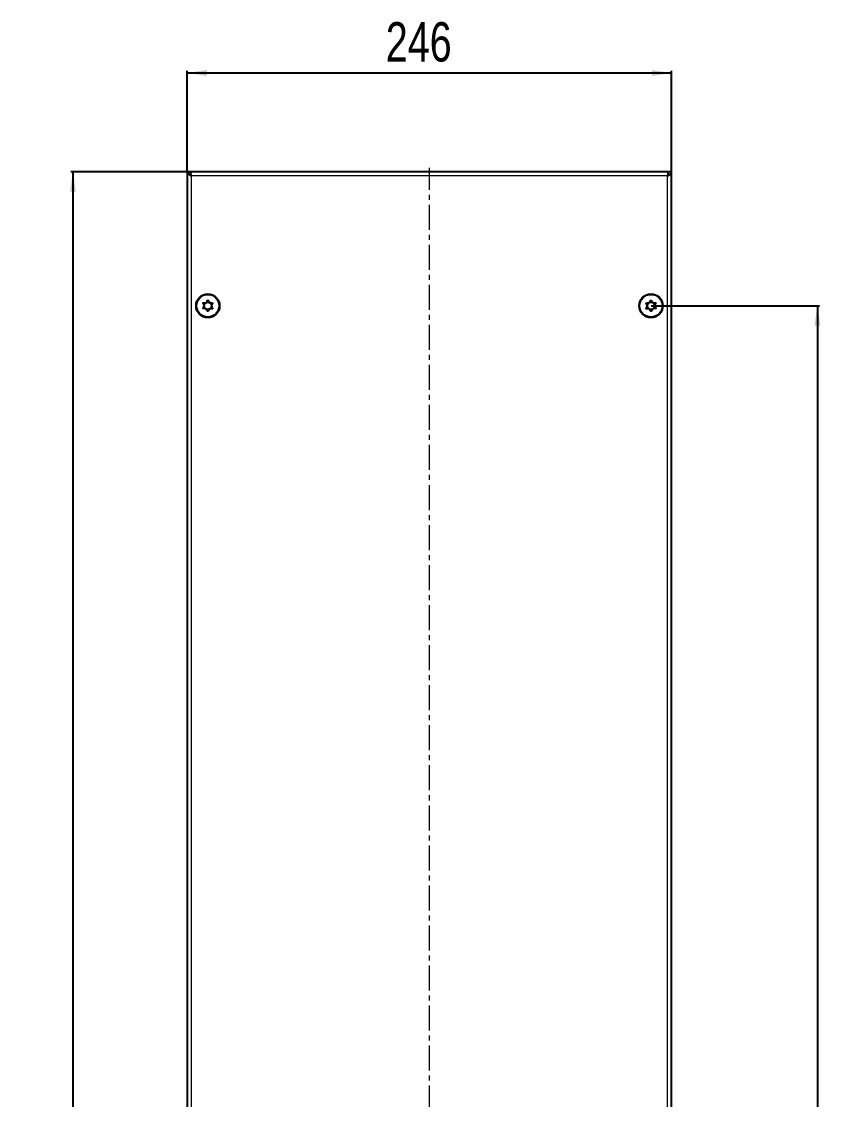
# Model space of a CAD drawing. Header units: millimetres. Extents: x 254 to 1192, y -979 to 1409.
# Drawn here: x 254 to 660, y 823 to 1370 of the extents above; entities that cross this region are included whole.
import ezdxf

# ---------------------------------------------------------------- set-up
doc = ezdxf.new("R2010")
doc.units = ezdxf.units.MM
doc.linetypes.add('CENTERX2', pattern=[20.32, 12.7, -2.54, 2.54, -2.54])
doc.layers.add('FORMAT', color=7, linetype='Continuous')
doc.styles.add('SLDTEXTSTYLE0', font='TXT', dxfattribs={"width": 0.75})
doc.dimstyles.new('SLDDIMSTYLE0', dxfattribs={"dimtxt": 20, "dimasz": 10, "dimexe": 0, "dimexo": 0.0625, "dimgap": 5, "dimtad": 2, "dimdec": 1, "dimrnd": 1e-09, "dimzin": 12, "dimdsep": 46, "dimtxsty": 'SLDTEXTSTYLE0', "dimsah": 1, "dimcen": 0.09, "dimadec": 0, "dimazin": 3, "dimtfac": 1, "dimtofl": 0, "dimtmove": 0, "dimatfit": 3, "dimfxl": 0, "dimfrac": 2, "dimtolj": 1, "dimtzin": 12, "dimarcsym": 0})

# ---------------------------------------------------------------- blocks, each defined once
blk = doc.blocks.new('_D')
at = {"layer": 'FORMAT'}
for p, q in [((338.48, 1294.06), (338.48, 1345.22)), ((338.48, 1344.22), (584.48, 1344.22)), ((584.48, 1294.06), (584.48, 1345.22))]:
    blk.add_line(p, q, dxfattribs=at)
for points in [[(338.48, 1344.22), (348.48, 1342.68), (348.48, 1345.75)], [(584.48, 1344.22), (574.48, 1345.75), (574.48, 1342.68)]]:
    blk.add_solid(points, dxfattribs=at)
at = {"layer": 'FORMAT', "insert": (439.32, 1370), "char_height": 20, "attachment_point": 1, "style": 'SLDTEXTSTYLE0'}
blk.add_mtext('246', dxfattribs=at)
blk = doc.blocks.new('_D_1')
at = {"layer": 'FORMAT'}
for p, q in [((340.17, 1294.05), (279.48, 1294.05)), ((280.48, 1294.05), (280.48, -866.95)), ((340.17, -866.95), (279.48, -866.95))]:
    blk.add_line(p, q, dxfattribs=at)
for points in [[(280.48, 1294.05), (278.94, 1284.05), (282.02, 1284.05)], [(280.48, -866.95), (282.02, -856.95), (278.94, -856.95)]]:
    blk.add_solid(points, dxfattribs=at)
at = {"layer": 'FORMAT', "insert": (254.7, 183.99), "char_height": 20, "attachment_point": 1, "rotation": 90, "style": 'SLDTEXTSTYLE0'}
blk.add_mtext('2161', dxfattribs=at)
blk = doc.blocks.new('_D_2')
at = {"layer": 'FORMAT'}
for p, q in [((573.99, 1226.05), (659.49, 1226.05)), ((658.49, 1226.05), (658.49, -798.95)), ((573.99, -798.95), (659.49, -798.95))]:
    blk.add_line(p, q, dxfattribs=at)
for points in [[(658.49, 1226.05), (656.95, 1216.05), (660.02, 1216.05)], [(658.49, -798.95), (660.02, -788.95), (656.95, -788.95)]]:
    blk.add_solid(points, dxfattribs=at)
at = {"layer": 'FORMAT', "insert": (632.7, 183.99), "char_height": 20, "attachment_point": 1, "rotation": 90, "style": 'SLDTEXTSTYLE0'}
blk.add_mtext('2025', dxfattribs=at)

msp = doc.modelspace()

# ---------------------------------------------------------------- linework, layer by layer
at = {"color": 7, "linetype": 'Continuous', "lineweight": 25}
for p, q in [((338.48, 1294.05), (339.98, 1294.05)), ((338.48, 1294.05), (338.48, -866.95)), ((582.78, 1294.05), (340.18, 1294.05)), ((340.18, 1292.93), (340.18, 1294.05)), ((582.78, 1294.05), (582.78, 1292.93)), ((584.48, 1294.05), (582.98, 1294.05)), ((584.48, -866.95), (584.48, 1294.05))]:
    msp.add_line(p, q, dxfattribs=at)
at = {"color": 8, "linetype": 'Continuous', "lineweight": 18}
for p, q in [((582.38, 1291.95), (340.58, 1291.95)), ((340.58, 1291.95), (340.58, -864.85)), ((582.38, -864.85), (582.38, 1291.95))]:
    msp.add_line(p, q, dxfattribs=at)
at = {"color": 7, "linetype": 'Continuous', "lineweight": 25}
for centre, radius in [((348.98, 1226.05), 6), ((348.98, 1226.05), 5.78), ((573.98, 1226.05), 6), ((573.98, 1226.05), 5.79), ((348.98, 1226.05), 1.85), ((573.98, 1226.05), 1.85)]:
    msp.add_circle(centre, radius, dxfattribs=at)
for points, knots in [([(338.48, 1294.05), (338.51, 1293.87), (338.58, 1293.51), (339.08, 1292.98), (339.78, 1292.46), (340.32, 1292.11), (340.58, 1291.95)], [0, 0, 0, 0, 0.2547568, 0.5096489, 0.7645419, 1, 1, 1, 1]), ([(339.98, 1294.05), (339.98, 1293.96), (339.99, 1293.8), (340.01, 1293.62), (340.04, 1293.44), (340.09, 1293.23), (340.15, 1293.02), (340.21, 1292.83), (340.27, 1292.67), (340.36, 1292.46), (340.45, 1292.25), (340.52, 1292.08), (340.57, 1291.98), (340.58, 1291.95)], [0, 0, 0, 0, 0.1294172, 0.2269345, 0.2595298, 0.388939, 0.5190222, 0.5584915, 0.6574007, 0.7564224, 0.8566876, 0.9587349, 1, 1, 1, 1]), ([(582.38, 1291.95), (582.42, 1292.04), (582.49, 1292.2), (582.57, 1292.38), (582.65, 1292.56), (582.73, 1292.77), (582.8, 1292.98), (582.86, 1293.16), (582.9, 1293.33), (582.94, 1293.54), (582.97, 1293.75), (582.98, 1293.92), (582.98, 1294.02), (582.98, 1294.05)], [0, 0, 0, 0, 0.129417, 0.226935, 0.25953, 0.388939, 0.519022, 0.558491, 0.657401, 0.756422, 0.856688, 0.958735, 1, 1, 1, 1]), ([(582.38, 1291.95), (582.66, 1292.13), (583.22, 1292.48), (583.93, 1293.02), (584.4, 1293.54), (584.45, 1293.88), (584.48, 1294.05)], [0, 0, 0, 0, 0.2547527, 0.5096447, 0.7645377, 1, 1, 1, 1]), ([(351.43, 1227.4), (351.43, 1227.41), (351.41, 1227.43), (351.36, 1227.45), (351.21, 1227.48), (350.83, 1227.47), (350.29, 1227.46), (349.73, 1227.76), (349.45, 1228.2), (349.28, 1228.55), (349.16, 1228.76), (349.1, 1228.82), (349.06, 1228.85), (349.03, 1228.85), (349, 1228.84), (348.94, 1228.8), (348.79, 1228.58), (348.58, 1228.15), (348.13, 1227.6), (347.42, 1227.51), (346.95, 1227.57), (346.68, 1227.55), (346.61, 1227.53), (346.59, 1227.51), (346.58, 1227.48), (346.57, 1227.44), (346.58, 1227.4), (346.61, 1227.32), (346.71, 1227.12), (346.92, 1226.8), (347.13, 1226.33), (347.1, 1225.7), (346.8, 1225.25), (346.58, 1224.92), (346.52, 1224.78), (346.52, 1224.73), (346.53, 1224.7), (346.55, 1224.67), (346.61, 1224.64), (346.75, 1224.62), (347.14, 1224.63), (347.68, 1224.64), (348.23, 1224.34), (348.51, 1223.9), (348.68, 1223.55), (348.8, 1223.34), (348.86, 1223.27), (348.9, 1223.25), (348.93, 1223.25), (348.96, 1223.26), (349.02, 1223.3), (349.18, 1223.52), (349.38, 1223.95), (349.84, 1224.49), (350.54, 1224.58), (351.02, 1224.53), (351.28, 1224.54), (351.35, 1224.57), (351.37, 1224.59), (351.39, 1224.62), (351.39, 1224.65), (351.38, 1224.7), (351.36, 1224.78), (351.25, 1224.97), (351.05, 1225.3), (350.83, 1225.77), (350.87, 1226.4), (351.17, 1226.85), (351.38, 1227.18), (351.44, 1227.31), (351.45, 1227.37), (351.44, 1227.39), (351.43, 1227.4)], [0, 0, 0, 0, 0.002009, 0.00442, 0.009365, 0.025528, 0.067705, 0.095786, 0.124646, 0.150342, 0.160519, 0.163394, 0.165697, 0.167245, 0.168874, 0.17077, 0.178606, 0.211994, 0.249994, 0.287995, 0.321383, 0.329219, 0.331115, 0.332744, 0.334292, 0.336217, 0.338535, 0.341318, 0.349662, 0.375358, 0.404217, 0.432298, 0.474475, 0.490639, 0.496669, 0.49844, 0.5, 0.502009, 0.50442, 0.509365, 0.525528, 0.567705, 0.595786, 0.624646, 0.650342, 0.660519, 0.663394, 0.665697, 0.667245, 0.668874, 0.67077, 0.678606, 0.711994, 0.749994, 0.787995, 0.821383, 0.829219, 0.831115, 0.832744, 0.834292, 0.836217, 0.838535, 0.841318, 0.849662, 0.875358, 0.904217, 0.932298, 0.974475, 0.990639, 0.996669, 0.99844, 1, 1, 1, 1]), ([(571.53, 1227.4), (571.52, 1227.39), (571.52, 1227.36), (571.53, 1227.3), (571.58, 1227.17), (571.8, 1226.85), (572.1, 1226.4), (572.13, 1225.77), (571.92, 1225.3), (571.71, 1224.96), (571.6, 1224.75), (571.57, 1224.66), (571.57, 1224.62), (571.59, 1224.59), (571.61, 1224.57), (571.68, 1224.54), (571.95, 1224.53), (572.42, 1224.58), (573.13, 1224.49), (573.58, 1223.95), (573.79, 1223.52), (573.94, 1223.3), (574, 1223.26), (574.03, 1223.25), (574.06, 1223.25), (574.09, 1223.27), (574.12, 1223.3), (574.18, 1223.36), (574.29, 1223.56), (574.45, 1223.9), (574.73, 1224.34), (575.29, 1224.64), (575.83, 1224.63), (576.22, 1224.62), (576.37, 1224.65), (576.42, 1224.67), (576.44, 1224.7), (576.45, 1224.74), (576.44, 1224.79), (576.38, 1224.93), (576.17, 1225.25), (575.87, 1225.7), (575.83, 1226.33), (576.05, 1226.8), (576.25, 1227.13), (576.37, 1227.34), (576.39, 1227.43), (576.39, 1227.48), (576.37, 1227.51), (576.35, 1227.53), (576.28, 1227.55), (576.02, 1227.57), (575.54, 1227.51), (574.84, 1227.6), (574.38, 1228.15), (574.18, 1228.58), (574.02, 1228.8), (573.96, 1228.84), (573.93, 1228.85), (573.9, 1228.85), (573.87, 1228.83), (573.84, 1228.8), (573.79, 1228.74), (573.68, 1228.54), (573.51, 1228.2), (573.23, 1227.76), (572.68, 1227.46), (572.14, 1227.47), (571.74, 1227.48), (571.6, 1227.45), (571.55, 1227.42), (571.53, 1227.41), (571.53, 1227.4)], [0, 0, 0, 0, 0.002009, 0.00442, 0.009365, 0.025528, 0.067705, 0.095786, 0.124646, 0.150342, 0.160519, 0.163394, 0.165697, 0.167245, 0.168874, 0.17077, 0.178606, 0.211994, 0.249994, 0.287995, 0.321383, 0.329219, 0.331115, 0.332744, 0.334292, 0.336217, 0.338535, 0.341318, 0.349662, 0.375358, 0.404217, 0.432298, 0.474475, 0.490639, 0.496669, 0.49844, 0.5, 0.502009, 0.50442, 0.509365, 0.525528, 0.567705, 0.595786, 0.624646, 0.650342, 0.660519, 0.663394, 0.665697, 0.667245, 0.668874, 0.67077, 0.678606, 0.711994, 0.749994, 0.787995, 0.821383, 0.829219, 0.831115, 0.832744, 0.834292, 0.836217, 0.838535, 0.841318, 0.849662, 0.875358, 0.904217, 0.932298, 0.974475, 0.990639, 0.996669, 0.99844, 1, 1, 1, 1])]:
    msp.add_open_spline(points, degree=3, knots=knots, dxfattribs=at)
for points in [[(340.58, 1291.95), (340.55, 1292.22), (340.48, 1292.77), (340.38, 1293.47), (340.28, 1293.95), (340.22, 1294.02), (340.18, 1294.05)], [(582.78, 1294.05), (582.75, 1294.02), (582.68, 1293.95), (582.58, 1293.47), (582.48, 1292.77), (582.42, 1292.22), (582.38, 1291.95)]]:
    msp.add_open_spline(points, degree=3, dxfattribs=at)
at = {"layer": 'FORMAT', "linetype": 'CENTERX2', "lineweight": 18}
msp.add_line((461.48, -868.95), (461.48, 1296.05), dxfattribs=at)

# ---------------------------------------------------------------- dimensions: what is measured, and where the dimension line sits
at = {"layer": 'FORMAT'}
dim = msp.add_linear_dim(base=(584.48, 1344.22), p1=(338.48, 1294.05), p2=(584.48, 1294.05), dimstyle='SLDDIMSTYLE0', dxfattribs=at)
dim.commit()
dim.dimension.update_dxf_attribs({"geometry": '_D', "text_midpoint": (461.48, 1344.22), "dimtype": 160})
for base, p1, p2, picture, middle in [((280.48, -866.95), (340.18, 1294.05), (340.18, -866.95), '_D_1', (280.48, 213.55)), ((658.49, -798.95), (573.98, 1226.05), (573.98, -798.95), '_D_2', (658.49, 213.55))]:
    dim = msp.add_linear_dim(base=base, p1=p1, p2=p2, angle=90, dimstyle='SLDDIMSTYLE0', dxfattribs=at)
    dim.commit()
    dim.dimension.update_dxf_attribs({"geometry": picture, "text_midpoint": middle, "dimtype": 160})

doc.saveas('drawing.dxf')
